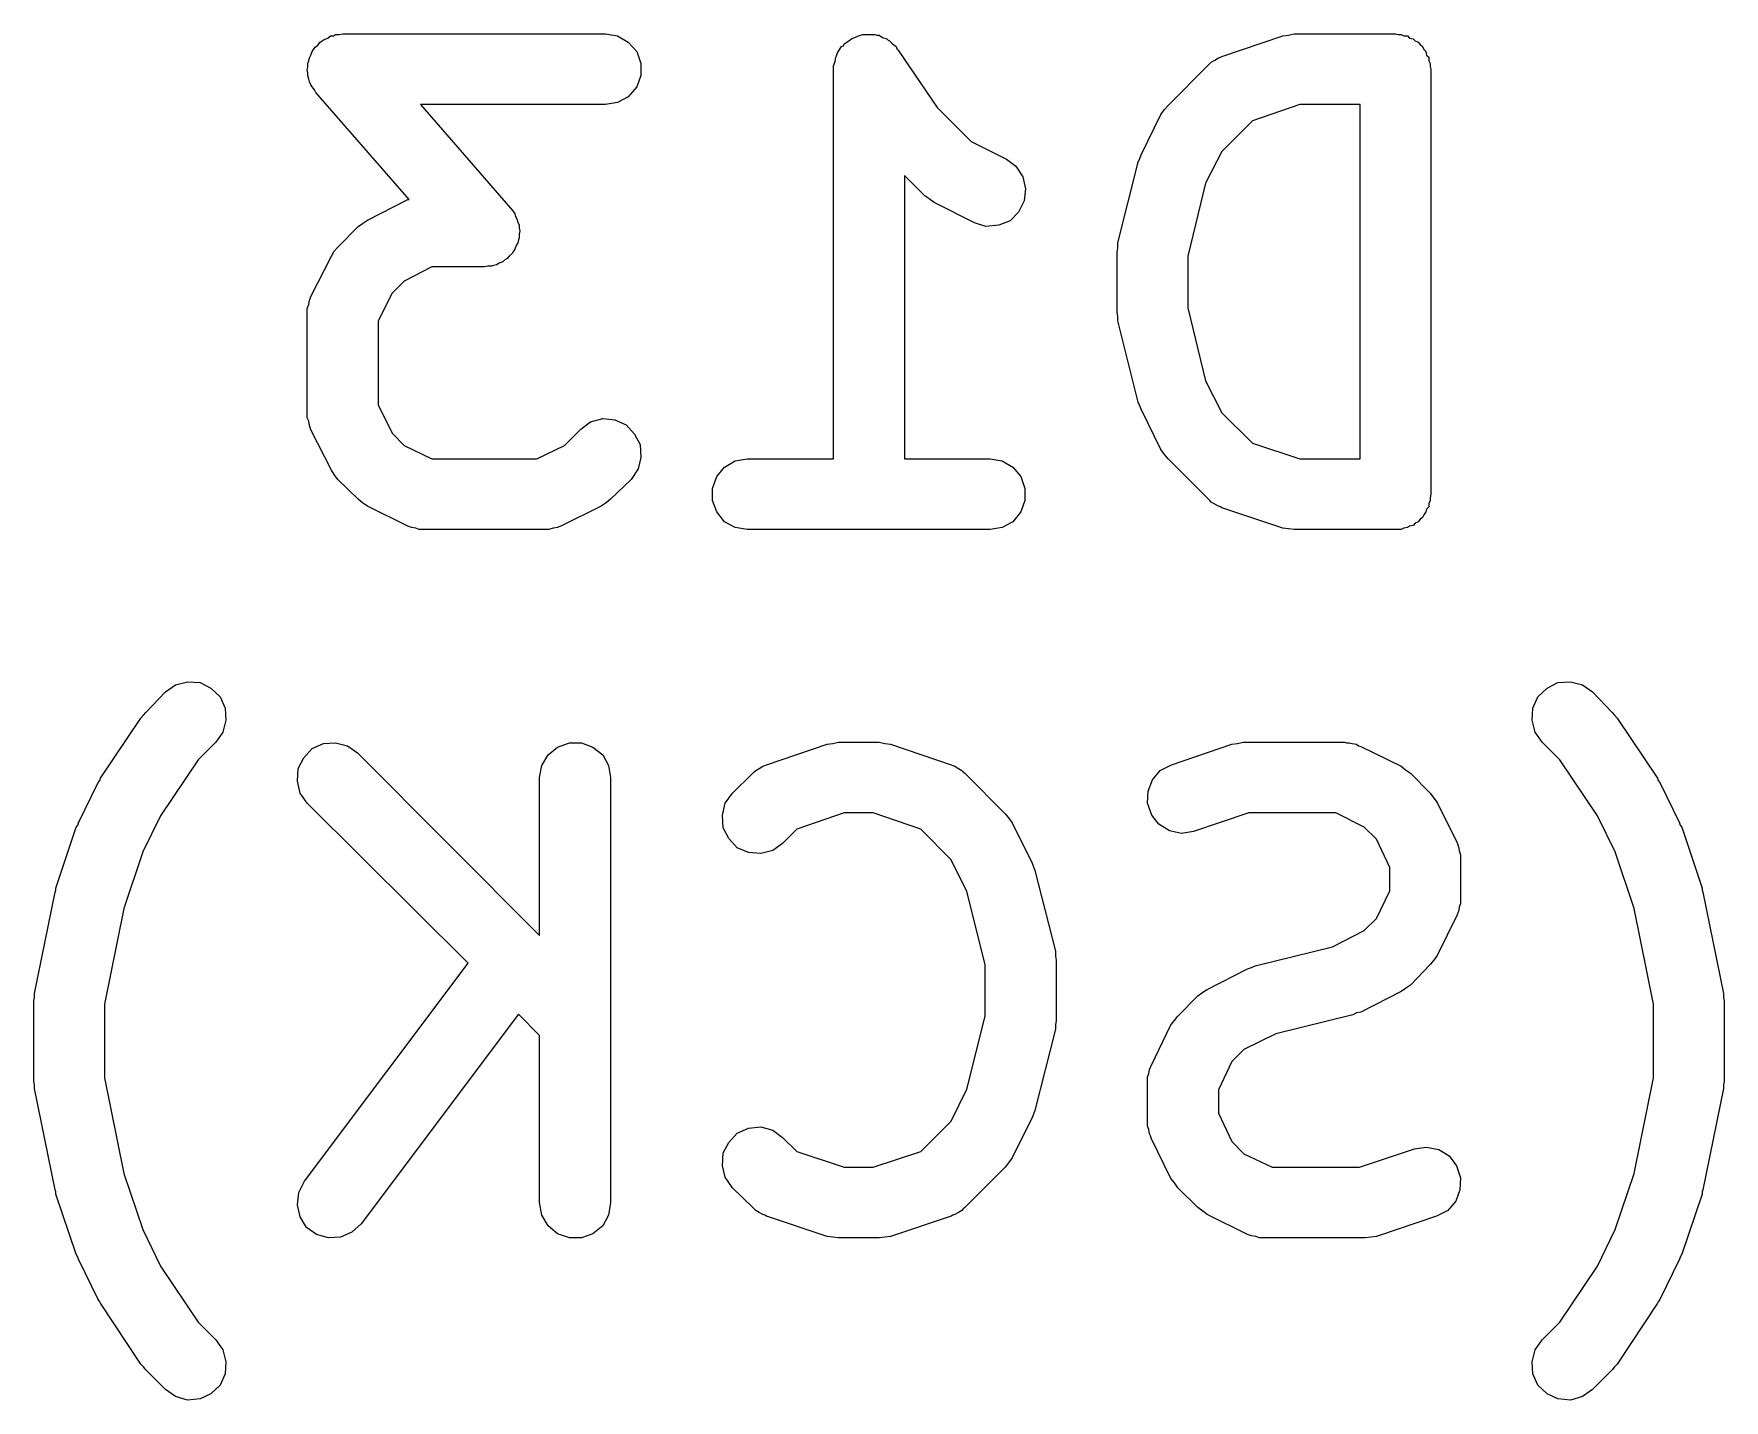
# Model space of a CAD drawing. Extents: x 127.4 to 175.7, y -110 to -72.3.
# Drawn here: x 149.302 to 151.688, y -109.635 to -107.706 of the extents above; entities that cross this region are included whole.
import ezdxf

# ---------------------------------------------------------------- set-up
doc = ezdxf.new("R2010")
doc.units = 0
doc.header["$MEASUREMENT"] = 0
doc.layers.add('BLACK', color=7, linetype='CONTINUOUS')

msp = doc.modelspace()

# ---------------------------------------------------------------- linework, layer by layer
at = {"layer": 'Black'}
for p, q in [((149.697, -107.728), (149.699, -107.725)), ((149.699, -107.725), (149.703, -107.722)), ((149.703, -107.722), (149.706, -107.718)), ((149.706, -107.718), (149.709, -107.716)), ((149.709, -107.716), (149.712, -107.714)), ((149.712, -107.714), (149.717, -107.712)), ((149.717, -107.712), (149.721, -107.709)), ((149.721, -107.709), (149.725, -107.709)), ((149.725, -107.709), (149.728, -107.707)), ((149.728, -107.707), (149.733, -107.707)), ((149.733, -107.707), (149.738, -107.706)), ((149.738, -107.706), (150.109, -107.706)), ((150.109, -107.706), (150.126, -107.709)), ((150.126, -107.709), (150.141, -107.718)), ((150.141, -107.718), (150.153, -107.731)), ((150.439, -107.729), (150.442, -107.724)), ((150.442, -107.724), (150.445, -107.723)), ((150.445, -107.723), (150.446, -107.72)), ((150.446, -107.72), (150.451, -107.717)), ((150.451, -107.717), (150.456, -107.713)), ((150.456, -107.713), (150.458, -107.712)), ((150.458, -107.712), (150.461, -107.711)), ((150.461, -107.711), (150.466, -107.709)), ((150.466, -107.709), (150.472, -107.707)), ((150.472, -107.707), (150.475, -107.707)), ((150.475, -107.707), (150.477, -107.707)), ((150.477, -107.707), (150.483, -107.707)), ((150.483, -107.707), (150.489, -107.707)), ((150.489, -107.707), (150.492, -107.708)), ((150.492, -107.708), (150.495, -107.708)), ((150.495, -107.708), (150.5, -107.711)), ((150.5, -107.711), (150.506, -107.713)), ((150.506, -107.713), (150.508, -107.715)), ((150.508, -107.715), (150.51, -107.716)), ((150.51, -107.716), (150.514, -107.72)), ((150.514, -107.72), (150.519, -107.724)), ((150.519, -107.724), (150.52, -107.727)), ((150.52, -107.727), (150.522, -107.729)), ((150.979, -107.738), (151.065, -107.709)), ((151.065, -107.709), (151.073, -107.708)), ((151.073, -107.708), (151.081, -107.706)), ((151.081, -107.706), (151.224, -107.706)), ((151.224, -107.706), (151.228, -107.707)), ((151.228, -107.707), (151.232, -107.707)), ((151.232, -107.707), (151.236, -107.709)), ((151.236, -107.709), (151.241, -107.709)), ((151.241, -107.709), (151.244, -107.712)), ((151.244, -107.712), (151.249, -107.713)), ((151.249, -107.713), (151.252, -107.716)), ((151.252, -107.716), (151.256, -107.718)), ((151.256, -107.718), (151.259, -107.721)), ((151.259, -107.721), (151.262, -107.724)), ((151.262, -107.724), (151.264, -107.728)), ((149.689, -107.748), (149.69, -107.744)), ((149.689, -107.753), (149.689, -107.748)), ((149.69, -107.744), (149.691, -107.74)), ((149.691, -107.74), (149.693, -107.736)), ((149.693, -107.736), (149.695, -107.731)), ((149.695, -107.731), (149.697, -107.728)), ((150.153, -107.731), (150.159, -107.748)), ((150.159, -107.748), (150.159, -107.765)), ((150.431, -107.751), (150.433, -107.745)), ((150.431, -107.754), (150.431, -107.751)), ((150.433, -107.745), (150.434, -107.739)), ((150.434, -107.739), (150.435, -107.737)), ((150.435, -107.737), (150.436, -107.734)), ((150.436, -107.734), (150.439, -107.729)), ((150.522, -107.729), (150.577, -107.81)), ((150.903, -107.807), (150.96, -107.75)), ((150.96, -107.75), (150.962, -107.748)), ((150.962, -107.748), (150.964, -107.746)), ((150.964, -107.746), (150.969, -107.743)), ((150.969, -107.743), (150.974, -107.74)), ((150.974, -107.74), (150.977, -107.739)), ((150.977, -107.739), (150.979, -107.738)), ((151.264, -107.728), (151.267, -107.731)), ((151.267, -107.731), (151.268, -107.736)), ((151.268, -107.736), (151.271, -107.739)), ((151.271, -107.739), (151.271, -107.744)), ((151.271, -107.744), (151.273, -107.748)), ((151.273, -107.748), (151.273, -107.752)), ((149.688, -107.757), (149.689, -107.753)), ((149.689, -107.761), (149.688, -107.757)), ((149.689, -107.765), (149.689, -107.761)), ((149.69, -107.77), (149.689, -107.765)), ((149.691, -107.774), (149.69, -107.77)), ((149.693, -107.778), (149.691, -107.774)), ((150.159, -107.765), (150.153, -107.781)), ((150.431, -107.756), (150.431, -107.754)), ((150.431, -108.306), (150.431, -107.756)), ((151.273, -107.752), (151.274, -107.756)), ((151.274, -107.756), (151.274, -108.356)), ((149.695, -107.781), (149.693, -107.778)), ((149.698, -107.785), (149.695, -107.781)), ((149.7, -107.789), (149.698, -107.785)), ((149.832, -107.94), (149.7, -107.789)), ((150.141, -107.795), (150.126, -107.803)), ((150.153, -107.781), (150.141, -107.795)), ((150.109, -107.806), (149.848, -107.806)), ((149.848, -107.806), (149.975, -107.952)), ((150.126, -107.803), (150.109, -107.806)), ((150.577, -107.81), (150.625, -107.858)), ((150.865, -107.877), (150.893, -107.82)), ((150.893, -107.82), (150.898, -107.813)), ((150.898, -107.813), (150.903, -107.807)), ((151.089, -107.806), (151.022, -107.829)), ((151.174, -107.806), (151.089, -107.806)), ((151.174, -108.306), (151.174, -107.806)), ((151.022, -107.829), (150.979, -107.872)), ((150.625, -107.858), (150.675, -107.883)), ((150.675, -107.883), (150.688, -107.893)), ((150.688, -107.893), (150.698, -107.908)), ((150.832, -108.001), (150.861, -107.887)), ((150.861, -107.887), (150.863, -107.882)), ((150.863, -107.882), (150.865, -107.877)), ((150.979, -107.872), (150.956, -107.917)), ((150.56, -107.935), (150.531, -107.906)), ((150.531, -107.906), (150.531, -108.306)), ((150.698, -107.908), (150.702, -107.925)), ((150.956, -107.917), (150.931, -108.02)), ((149.773, -107.969), (149.83, -107.94)), ((149.83, -107.94), (149.832, -107.94)), ((150.566, -107.939), (150.56, -107.935)), ((150.573, -107.944), (150.566, -107.939)), ((150.7, -107.942), (150.692, -107.958)), ((150.702, -107.925), (150.7, -107.942)), ((149.975, -107.952), (149.978, -107.956)), ((149.978, -107.956), (149.981, -107.96)), ((149.981, -107.96), (149.982, -107.964)), ((149.982, -107.964), (149.984, -107.967)), ((150.63, -107.973), (150.573, -107.944)), ((150.692, -107.958), (150.68, -107.97)), ((149.731, -108.007), (149.76, -107.978)), ((149.76, -107.978), (149.766, -107.974)), ((149.766, -107.974), (149.773, -107.969)), ((149.984, -107.967), (149.985, -107.972)), ((149.985, -107.972), (149.987, -107.976)), ((149.987, -107.976), (149.987, -107.98)), ((149.987, -107.98), (149.988, -107.984)), ((149.988, -107.984), (149.987, -107.989)), ((149.987, -107.989), (149.987, -107.994)), ((150.646, -107.978), (150.63, -107.973)), ((150.664, -107.976), (150.646, -107.978)), ((150.68, -107.97), (150.664, -107.976)), ((149.722, -108.02), (149.726, -108.013)), ((149.726, -108.013), (149.731, -108.007)), ((149.979, -108.013), (149.977, -108.016)), ((149.981, -108.01), (149.979, -108.013)), ((149.983, -108.005), (149.981, -108.01)), ((149.985, -108.001), (149.983, -108.005)), ((149.986, -107.997), (149.985, -108.001)), ((149.987, -107.994), (149.986, -107.997)), ((150.831, -108.014), (150.832, -108.008)), ((150.831, -108.099), (150.831, -108.014)), ((150.832, -108.008), (150.832, -108.001)), ((149.693, -108.077), (149.722, -108.02)), ((149.864, -108.035), (149.825, -108.055)), ((149.938, -108.035), (149.864, -108.035)), ((149.943, -108.034), (149.938, -108.035)), ((149.948, -108.034), (149.943, -108.034)), ((149.951, -108.033), (149.948, -108.034)), ((149.955, -108.032), (149.951, -108.033)), ((149.959, -108.03), (149.955, -108.032)), ((149.964, -108.028), (149.959, -108.03)), ((149.967, -108.025), (149.964, -108.028)), ((149.97, -108.023), (149.967, -108.025)), ((149.973, -108.02), (149.97, -108.023)), ((149.977, -108.016), (149.973, -108.02)), ((150.931, -108.02), (150.931, -108.093)), ((149.825, -108.055), (149.808, -108.072)), ((149.69, -108.088), (149.691, -108.082)), ((149.691, -108.082), (149.692, -108.08)), ((149.692, -108.08), (149.693, -108.077)), ((149.808, -108.072), (149.788, -108.111)), ((149.688, -108.094), (149.69, -108.088)), ((149.688, -108.096), (149.688, -108.094)), ((149.688, -108.099), (149.688, -108.096)), ((149.688, -108.242), (149.688, -108.099)), ((150.832, -108.105), (150.831, -108.099)), ((150.832, -108.111), (150.832, -108.105)), ((150.931, -108.093), (150.956, -108.196)), ((149.788, -108.111), (149.788, -108.23)), ((150.861, -108.226), (150.832, -108.111)), ((150.956, -108.196), (150.979, -108.241)), ((150.863, -108.231), (150.861, -108.226)), ((149.688, -108.245), (149.688, -108.242)), ((149.688, -108.248), (149.688, -108.245)), ((149.69, -108.253), (149.688, -108.248)), ((149.788, -108.23), (149.808, -108.27)), ((150.088, -108.254), (150.105, -108.249)), ((150.105, -108.249), (150.122, -108.251)), ((150.122, -108.251), (150.138, -108.258)), ((150.865, -108.236), (150.863, -108.231)), ((150.893, -108.293), (150.865, -108.236)), ((150.979, -108.241), (151.022, -108.284)), ((149.691, -108.259), (149.69, -108.253)), ((149.692, -108.262), (149.691, -108.259)), ((149.693, -108.265), (149.692, -108.262)), ((149.722, -108.322), (149.693, -108.265)), ((149.808, -108.27), (149.825, -108.287)), ((150.051, -108.287), (150.074, -108.264)), ((150.074, -108.264), (150.088, -108.254)), ((150.138, -108.258), (150.15, -108.271)), ((150.15, -108.271), (150.158, -108.286)), ((149.825, -108.287), (149.864, -108.306)), ((150.012, -108.306), (150.051, -108.287)), ((150.158, -108.286), (150.159, -108.304)), ((150.898, -108.3), (150.893, -108.293)), ((150.903, -108.306), (150.898, -108.3)), ((151.022, -108.284), (151.089, -108.306)), ((149.726, -108.328), (149.722, -108.322)), ((149.864, -108.306), (150.012, -108.306)), ((150.155, -108.32), (150.145, -108.335)), ((150.159, -108.304), (150.155, -108.32)), ((150.266, -108.331), (150.277, -108.318)), ((150.277, -108.318), (150.292, -108.309)), ((150.292, -108.309), (150.309, -108.306)), ((150.309, -108.306), (150.431, -108.306)), ((150.531, -108.306), (150.652, -108.306)), ((150.652, -108.306), (150.669, -108.309)), ((150.669, -108.309), (150.684, -108.318)), ((150.684, -108.318), (150.695, -108.331)), ((150.96, -108.363), (150.903, -108.306)), ((151.089, -108.306), (151.174, -108.306)), ((149.731, -108.335), (149.726, -108.328)), ((149.76, -108.363), (149.731, -108.335)), ((150.145, -108.335), (150.116, -108.363)), ((150.26, -108.348), (150.266, -108.331)), ((150.26, -108.365), (150.26, -108.348)), ((150.695, -108.331), (150.701, -108.348)), ((150.701, -108.348), (150.701, -108.365)), ((149.766, -108.368), (149.76, -108.363)), ((149.773, -108.373), (149.766, -108.368)), ((150.11, -108.368), (150.103, -108.373)), ((150.116, -108.363), (150.11, -108.368)), ((150.266, -108.381), (150.26, -108.365)), ((150.701, -108.365), (150.695, -108.381)), ((150.962, -108.365), (150.96, -108.363)), ((150.964, -108.367), (150.962, -108.365)), ((150.969, -108.37), (150.964, -108.367)), ((150.974, -108.373), (150.969, -108.37)), ((151.273, -108.365), (151.271, -108.369)), ((151.271, -108.369), (151.271, -108.374)), ((151.274, -108.356), (151.273, -108.361)), ((151.273, -108.361), (151.273, -108.365)), ((149.83, -108.401), (149.773, -108.373)), ((150.103, -108.373), (150.046, -108.401)), ((150.277, -108.395), (150.266, -108.381)), ((150.292, -108.403), (150.277, -108.395)), ((150.684, -108.395), (150.669, -108.403)), ((150.695, -108.381), (150.684, -108.395)), ((150.977, -108.374), (150.974, -108.373)), ((150.979, -108.375), (150.977, -108.374)), ((151.065, -108.404), (150.979, -108.375)), ((151.256, -108.395), (151.252, -108.397)), ((151.259, -108.391), (151.256, -108.395)), ((151.262, -108.389), (151.259, -108.391)), ((151.264, -108.385), (151.262, -108.389)), ((151.267, -108.381), (151.264, -108.385)), ((151.268, -108.377), (151.267, -108.381)), ((151.271, -108.374), (151.268, -108.377)), ((149.833, -108.402), (149.83, -108.401)), ((149.835, -108.403), (149.833, -108.402)), ((149.841, -108.404), (149.835, -108.403)), ((149.846, -108.406), (149.841, -108.404)), ((149.849, -108.406), (149.846, -108.406)), ((149.852, -108.406), (149.849, -108.406)), ((150.024, -108.406), (149.852, -108.406)), ((150.026, -108.406), (150.024, -108.406)), ((150.029, -108.406), (150.026, -108.406)), ((150.035, -108.404), (150.029, -108.406)), ((150.041, -108.403), (150.035, -108.404)), ((150.043, -108.402), (150.041, -108.403)), ((150.046, -108.401), (150.043, -108.402)), ((150.309, -108.406), (150.292, -108.403)), ((150.652, -108.406), (150.309, -108.406)), ((150.669, -108.403), (150.652, -108.406)), ((151.073, -108.405), (151.065, -108.404)), ((151.081, -108.406), (151.073, -108.405)), ((151.224, -108.406), (151.081, -108.406)), ((151.228, -108.406), (151.224, -108.406)), ((151.232, -108.406), (151.228, -108.406)), ((151.236, -108.404), (151.232, -108.406)), ((151.241, -108.403), (151.236, -108.404)), ((151.244, -108.401), (151.241, -108.403)), ((151.249, -108.4), (151.244, -108.401)), ((151.252, -108.397), (151.249, -108.4)), ((149.488, -108.635), (149.502, -108.625)), ((149.502, -108.625), (149.519, -108.621)), ((149.519, -108.621), (149.537, -108.622)), ((149.537, -108.622), (149.552, -108.63)), ((149.552, -108.63), (149.565, -108.642)), ((151.425, -108.642), (151.438, -108.63)), ((151.438, -108.63), (151.453, -108.622)), ((151.453, -108.622), (151.471, -108.621)), ((151.471, -108.621), (151.488, -108.625)), ((151.488, -108.625), (151.502, -108.635)), ((149.46, -108.664), (149.488, -108.635)), ((149.565, -108.642), (149.572, -108.658)), ((149.572, -108.658), (149.573, -108.675)), ((151.417, -108.675), (151.418, -108.658)), ((151.418, -108.658), (151.425, -108.642)), ((151.502, -108.635), (151.53, -108.664)), ((149.396, -108.757), (149.453, -108.672)), ((149.453, -108.672), (149.457, -108.668)), ((149.457, -108.668), (149.46, -108.664)), ((149.573, -108.675), (149.569, -108.692)), ((151.421, -108.692), (151.417, -108.675)), ((151.53, -108.664), (151.533, -108.668)), ((151.533, -108.668), (151.537, -108.672)), ((151.537, -108.672), (151.594, -108.757)), ((149.559, -108.706), (149.534, -108.731)), ((149.569, -108.692), (149.559, -108.706)), ((150.43, -108.708), (150.438, -108.706)), ((150.438, -108.706), (150.495, -108.706)), ((150.495, -108.706), (150.503, -108.708)), ((151.001, -108.708), (151.009, -108.706)), ((151.009, -108.706), (151.152, -108.706)), ((151.152, -108.706), (151.155, -108.707)), ((151.431, -108.706), (151.421, -108.692)), ((151.456, -108.731), (151.431, -108.706)), ((149.675, -108.743), (149.683, -108.728)), ((149.683, -108.728), (149.695, -108.715)), ((149.695, -108.715), (149.711, -108.708)), ((149.711, -108.708), (149.728, -108.707)), ((149.728, -108.707), (149.745, -108.711)), ((149.745, -108.711), (149.759, -108.721)), ((149.759, -108.721), (150.016, -108.979)), ((150.019, -108.739), (150.028, -108.724)), ((150.028, -108.724), (150.041, -108.713)), ((150.041, -108.713), (150.058, -108.707)), ((150.058, -108.707), (150.075, -108.707)), ((150.075, -108.707), (150.091, -108.713)), ((150.091, -108.713), (150.105, -108.724)), ((150.105, -108.724), (150.113, -108.739)), ((150.336, -108.738), (150.422, -108.709)), ((150.422, -108.709), (150.43, -108.708)), ((150.503, -108.708), (150.511, -108.709)), ((150.511, -108.709), (150.597, -108.738)), ((150.908, -108.738), (150.993, -108.709)), ((150.993, -108.709), (151.001, -108.708)), ((151.155, -108.707), (151.158, -108.707)), ((151.158, -108.707), (151.163, -108.708)), ((151.163, -108.708), (151.169, -108.709)), ((151.169, -108.709), (151.172, -108.711)), ((151.172, -108.711), (151.175, -108.712)), ((151.175, -108.712), (151.232, -108.74)), ((149.534, -108.731), (149.481, -108.81)), ((149.674, -108.761), (149.675, -108.743)), ((150.016, -108.756), (150.019, -108.739)), ((150.113, -108.739), (150.116, -108.756)), ((150.288, -108.778), (150.317, -108.75)), ((150.317, -108.75), (150.319, -108.748)), ((150.319, -108.748), (150.321, -108.746)), ((150.321, -108.746), (150.326, -108.743)), ((150.326, -108.743), (150.331, -108.74)), ((150.331, -108.74), (150.334, -108.739)), ((150.334, -108.739), (150.336, -108.738)), ((150.597, -108.738), (150.599, -108.739)), ((150.599, -108.739), (150.602, -108.74)), ((150.602, -108.74), (150.607, -108.743)), ((150.607, -108.743), (150.612, -108.746)), ((150.612, -108.746), (150.614, -108.748)), ((150.614, -108.748), (150.616, -108.75)), ((150.616, -108.75), (150.673, -108.807)), ((150.881, -108.759), (150.892, -108.746)), ((150.892, -108.746), (150.908, -108.738)), ((151.232, -108.74), (151.238, -108.745)), ((151.238, -108.745), (151.245, -108.75)), ((151.245, -108.75), (151.273, -108.778)), ((151.509, -108.81), (151.456, -108.731)), ((149.365, -108.82), (149.393, -108.763)), ((149.393, -108.763), (149.395, -108.76)), ((149.395, -108.76), (149.396, -108.757)), ((149.678, -108.778), (149.674, -108.761)), ((150.016, -108.979), (150.016, -108.756)), ((150.116, -108.756), (150.116, -109.356)), ((150.874, -108.792), (150.875, -108.775)), ((150.875, -108.775), (150.881, -108.759)), ((151.594, -108.757), (151.595, -108.76)), ((151.595, -108.76), (151.597, -108.763)), ((151.597, -108.763), (151.625, -108.82)), ((149.688, -108.792), (149.678, -108.778)), ((149.915, -109.018), (149.688, -108.792)), ((150.274, -108.809), (150.278, -108.792)), ((150.278, -108.792), (150.288, -108.778)), ((150.88, -108.809), (150.874, -108.792)), ((151.273, -108.778), (151.278, -108.785)), ((151.278, -108.785), (151.283, -108.791)), ((151.283, -108.791), (151.311, -108.848)), ((149.362, -108.826), (149.364, -108.823)), ((149.364, -108.823), (149.365, -108.82)), ((149.481, -108.81), (149.456, -108.861)), ((150.275, -108.827), (150.274, -108.809)), ((150.446, -108.806), (150.379, -108.829)), ((150.487, -108.806), (150.446, -108.806)), ((150.554, -108.829), (150.487, -108.806)), ((150.673, -108.807), (150.678, -108.813)), ((150.678, -108.813), (150.683, -108.82)), ((150.683, -108.82), (150.711, -108.877)), ((150.89, -108.822), (150.88, -108.809)), ((150.905, -108.831), (150.89, -108.822)), ((151.017, -108.806), (150.939, -108.832)), ((151.14, -108.806), (151.017, -108.806)), ((151.18, -108.826), (151.14, -108.806)), ((151.534, -108.861), (151.509, -108.81)), ((151.625, -108.82), (151.626, -108.823)), ((151.626, -108.823), (151.628, -108.826)), ((149.333, -108.912), (149.362, -108.826)), ((150.283, -108.842), (150.275, -108.827)), ((150.295, -108.855), (150.283, -108.842)), ((150.359, -108.849), (150.345, -108.859)), ((150.379, -108.829), (150.359, -108.849)), ((150.597, -108.872), (150.554, -108.829)), ((150.922, -108.835), (150.905, -108.831)), ((150.939, -108.832), (150.922, -108.835)), ((151.197, -108.843), (151.18, -108.826)), ((151.216, -108.883), (151.197, -108.843)), ((151.311, -108.848), (151.312, -108.851)), ((151.628, -108.826), (151.657, -108.912)), ((149.456, -108.861), (149.429, -108.941)), ((150.311, -108.862), (150.295, -108.855)), ((150.328, -108.863), (150.311, -108.862)), ((150.345, -108.859), (150.328, -108.863)), ((150.619, -108.917), (150.597, -108.872)), ((151.312, -108.851), (151.313, -108.854)), ((151.313, -108.854), (151.314, -108.859)), ((151.314, -108.859), (151.316, -108.865)), ((151.316, -108.865), (151.316, -108.868)), ((151.316, -108.868), (151.316, -108.871)), ((151.316, -108.871), (151.316, -108.928)), ((151.561, -108.941), (151.534, -108.861)), ((150.711, -108.877), (150.713, -108.882)), ((150.713, -108.882), (150.715, -108.887)), ((150.715, -108.887), (150.744, -109.001)), ((151.216, -108.916), (151.216, -108.883)), ((149.303, -109.061), (149.332, -108.918)), ((149.332, -108.918), (149.333, -108.915)), ((149.333, -108.915), (149.333, -108.912)), ((150.645, -109.02), (150.619, -108.917)), ((151.197, -108.955), (151.216, -108.916)), ((151.657, -108.912), (151.657, -108.915)), ((151.657, -108.915), (151.658, -108.918)), ((151.658, -108.918), (151.687, -109.061)), ((149.429, -108.941), (149.402, -109.076)), ((151.314, -108.939), (151.313, -108.945)), ((151.316, -108.934), (151.314, -108.939)), ((151.316, -108.928), (151.316, -108.931)), ((151.316, -108.931), (151.316, -108.934)), ((151.588, -109.076), (151.561, -108.941)), ((151.18, -108.972), (151.197, -108.955)), ((151.311, -108.95), (151.283, -109.007)), ((151.312, -108.947), (151.311, -108.95)), ((151.313, -108.945), (151.312, -108.947)), ((151.135, -108.995), (151.18, -108.972)), ((150.744, -109.001), (150.744, -109.008)), ((150.744, -109.008), (150.745, -109.014)), ((150.745, -109.014), (150.745, -109.099)), ((151.026, -109.022), (151.135, -108.995)), ((151.278, -109.014), (151.273, -109.02)), ((151.283, -109.007), (151.278, -109.014)), ((149.684, -109.326), (149.915, -109.018)), ((150.645, -109.093), (150.645, -109.02)), ((150.958, -109.055), (151.015, -109.026)), ((151.015, -109.026), (151.021, -109.024)), ((151.021, -109.024), (151.026, -109.022)), ((151.273, -109.02), (151.245, -109.049)), ((149.303, -109.066), (149.303, -109.061)), ((150.917, -109.093), (150.945, -109.064)), ((150.945, -109.064), (150.952, -109.059)), ((150.952, -109.059), (150.958, -109.055)), ((151.232, -109.058), (151.175, -109.087)), ((151.238, -109.054), (151.232, -109.058)), ((151.245, -109.049), (151.238, -109.054)), ((151.687, -109.061), (151.687, -109.066)), ((149.302, -109.071), (149.303, -109.066)), ((149.302, -109.185), (149.302, -109.071)), ((149.402, -109.076), (149.402, -109.18)), ((151.175, -109.087), (151.169, -109.088)), ((151.588, -109.18), (151.588, -109.076)), ((151.687, -109.066), (151.688, -109.071)), ((151.688, -109.071), (151.688, -109.185)), ((149.986, -109.09), (149.764, -109.386)), ((150.016, -109.12), (149.986, -109.09)), ((150.619, -109.196), (150.645, -109.093)), ((150.744, -109.111), (150.715, -109.226)), ((150.745, -109.099), (150.744, -109.105)), ((150.744, -109.105), (150.744, -109.111)), ((150.879, -109.163), (150.907, -109.105)), ((150.907, -109.105), (150.912, -109.099)), ((150.912, -109.099), (150.917, -109.093)), ((151.164, -109.091), (151.055, -109.118)), ((151.169, -109.088), (151.164, -109.091)), ((150.016, -109.356), (150.016, -109.12)), ((151.055, -109.118), (151.01, -109.14)), ((150.993, -109.157), (150.974, -109.197)), ((151.01, -109.14), (150.993, -109.157)), ((149.402, -109.18), (149.429, -109.315)), ((150.874, -109.179), (150.876, -109.174)), ((150.874, -109.182), (150.874, -109.179)), ((150.874, -109.185), (150.874, -109.182)), ((150.876, -109.174), (150.877, -109.168)), ((150.877, -109.168), (150.878, -109.165)), ((150.878, -109.165), (150.879, -109.163)), ((151.561, -109.315), (151.588, -109.18)), ((149.303, -109.19), (149.302, -109.185)), ((149.303, -109.195), (149.303, -109.19)), ((149.332, -109.338), (149.303, -109.195)), ((150.597, -109.241), (150.619, -109.196)), ((150.874, -109.242), (150.874, -109.185)), ((150.974, -109.197), (150.974, -109.23)), ((151.687, -109.195), (151.658, -109.338)), ((151.688, -109.185), (151.687, -109.19)), ((151.687, -109.19), (151.687, -109.195)), ((150.713, -109.231), (150.711, -109.236)), ((150.715, -109.226), (150.713, -109.231)), ((150.974, -109.23), (150.993, -109.27)), ((150.295, -109.258), (150.311, -109.251)), ((150.311, -109.251), (150.328, -109.249)), ((150.328, -109.249), (150.345, -109.254)), ((150.345, -109.254), (150.359, -109.264)), ((150.554, -109.284), (150.597, -109.241)), ((150.711, -109.236), (150.683, -109.293)), ((150.874, -109.245), (150.874, -109.242)), ((150.874, -109.248), (150.874, -109.245)), ((150.876, -109.253), (150.874, -109.248)), ((150.877, -109.259), (150.876, -109.253)), ((150.275, -109.286), (150.283, -109.271)), ((150.283, -109.271), (150.295, -109.258)), ((150.359, -109.264), (150.379, -109.284)), ((150.878, -109.262), (150.877, -109.259)), ((150.879, -109.265), (150.878, -109.262)), ((150.907, -109.322), (150.879, -109.265)), ((150.993, -109.27), (151.01, -109.287)), ((151.251, -109.28), (151.268, -109.278)), ((151.268, -109.278), (151.285, -109.281)), ((150.274, -109.304), (150.275, -109.286)), ((150.379, -109.284), (150.446, -109.306)), ((150.487, -109.306), (150.554, -109.284)), ((150.678, -109.3), (150.673, -109.306)), ((150.683, -109.293), (150.678, -109.3)), ((151.01, -109.287), (151.05, -109.306)), ((151.173, -109.306), (151.251, -109.28)), ((151.285, -109.281), (151.3, -109.29)), ((151.3, -109.29), (151.31, -109.304)), ((149.429, -109.315), (149.456, -109.394)), ((149.676, -109.342), (149.684, -109.326)), ((150.278, -109.32), (150.274, -109.304)), ((150.288, -109.335), (150.278, -109.32)), ((150.446, -109.306), (150.487, -109.306)), ((150.673, -109.306), (150.616, -109.363)), ((150.912, -109.328), (150.907, -109.322)), ((151.05, -109.306), (151.173, -109.306)), ((151.31, -109.304), (151.316, -109.321)), ((151.316, -109.321), (151.315, -109.338)), ((151.534, -109.394), (151.561, -109.315)), ((149.333, -109.341), (149.332, -109.338)), ((149.333, -109.344), (149.333, -109.341)), ((149.362, -109.429), (149.333, -109.344)), ((149.674, -109.359), (149.676, -109.342)), ((150.317, -109.363), (150.288, -109.335)), ((150.917, -109.335), (150.912, -109.328)), ((150.945, -109.363), (150.917, -109.335)), ((151.315, -109.338), (151.309, -109.354)), ((151.657, -109.344), (151.628, -109.429)), ((151.658, -109.338), (151.657, -109.341)), ((151.657, -109.341), (151.657, -109.344)), ((149.678, -109.376), (149.674, -109.359)), ((150.019, -109.374), (150.016, -109.356)), ((150.028, -109.389), (150.019, -109.374)), ((150.113, -109.374), (150.105, -109.389)), ((150.116, -109.356), (150.113, -109.374)), ((150.319, -109.365), (150.317, -109.363)), ((150.321, -109.367), (150.319, -109.365)), ((150.326, -109.37), (150.321, -109.367)), ((150.331, -109.373), (150.326, -109.37)), ((150.334, -109.374), (150.331, -109.373)), ((150.336, -109.375), (150.334, -109.374)), ((150.599, -109.374), (150.597, -109.375)), ((150.602, -109.373), (150.599, -109.374)), ((150.607, -109.37), (150.602, -109.373)), ((150.612, -109.367), (150.607, -109.37)), ((150.614, -109.365), (150.612, -109.367)), ((150.616, -109.363), (150.614, -109.365)), ((150.952, -109.368), (150.945, -109.363)), ((150.958, -109.373), (150.952, -109.368)), ((151.015, -109.401), (150.958, -109.373)), ((151.298, -109.367), (151.282, -109.375)), ((151.309, -109.354), (151.298, -109.367)), ((149.456, -109.394), (149.481, -109.446)), ((149.687, -109.391), (149.678, -109.376)), ((149.701, -109.401), (149.687, -109.391)), ((149.751, -109.398), (149.735, -109.405)), ((149.764, -109.386), (149.751, -109.398)), ((150.041, -109.4), (150.028, -109.389)), ((150.105, -109.389), (150.091, -109.4)), ((150.422, -109.404), (150.336, -109.375)), ((150.597, -109.375), (150.511, -109.404)), ((151.282, -109.375), (151.197, -109.404)), ((151.509, -109.446), (151.534, -109.394)), ((149.718, -109.406), (149.701, -109.401)), ((149.735, -109.405), (149.718, -109.406)), ((150.058, -109.406), (150.041, -109.4)), ((150.075, -109.406), (150.058, -109.406)), ((150.091, -109.4), (150.075, -109.406)), ((150.43, -109.405), (150.422, -109.404)), ((150.438, -109.406), (150.43, -109.405)), ((150.495, -109.406), (150.438, -109.406)), ((150.503, -109.405), (150.495, -109.406)), ((150.511, -109.404), (150.503, -109.405)), ((151.018, -109.402), (151.015, -109.401)), ((151.021, -109.403), (151.018, -109.402)), ((151.027, -109.404), (151.021, -109.403)), ((151.032, -109.406), (151.027, -109.404)), ((151.035, -109.406), (151.032, -109.406)), ((151.038, -109.406), (151.035, -109.406)), ((151.181, -109.406), (151.038, -109.406)), ((151.189, -109.405), (151.181, -109.406)), ((151.197, -109.404), (151.189, -109.405)), ((149.364, -109.433), (149.362, -109.429)), ((149.365, -109.436), (149.364, -109.433)), ((149.393, -109.493), (149.365, -109.436)), ((151.625, -109.436), (151.597, -109.493)), ((151.626, -109.433), (151.625, -109.436)), ((151.628, -109.429), (151.626, -109.433)), ((149.481, -109.446), (149.534, -109.525)), ((151.456, -109.525), (151.509, -109.446)), ((149.395, -109.496), (149.393, -109.493)), ((151.597, -109.493), (151.595, -109.496)), ((149.396, -109.498), (149.395, -109.496)), ((149.453, -109.584), (149.396, -109.498)), ((151.594, -109.498), (151.537, -109.584)), ((151.595, -109.496), (151.594, -109.498)), ((149.534, -109.525), (149.559, -109.55)), ((151.431, -109.55), (151.456, -109.525)), ((149.559, -109.55), (149.569, -109.564)), ((149.569, -109.564), (149.573, -109.581)), ((151.417, -109.581), (151.421, -109.564)), ((151.421, -109.564), (151.431, -109.55)), ((149.457, -109.588), (149.453, -109.584)), ((149.46, -109.592), (149.457, -109.588)), ((149.573, -109.581), (149.572, -109.598)), ((151.418, -109.598), (151.417, -109.581)), ((151.533, -109.588), (151.53, -109.592)), ((151.537, -109.584), (151.533, -109.588)), ((149.488, -109.62), (149.46, -109.592)), ((149.572, -109.598), (149.565, -109.614)), ((151.425, -109.614), (151.418, -109.598)), ((151.53, -109.592), (151.502, -109.62)), ((149.502, -109.63), (149.488, -109.62)), ((149.519, -109.635), (149.502, -109.63)), ((149.537, -109.633), (149.519, -109.635)), ((149.552, -109.626), (149.537, -109.633)), ((149.565, -109.614), (149.552, -109.626)), ((151.438, -109.626), (151.425, -109.614)), ((151.453, -109.633), (151.438, -109.626)), ((151.471, -109.635), (151.453, -109.633)), ((151.488, -109.63), (151.471, -109.635)), ((151.502, -109.62), (151.488, -109.63))]:
    msp.add_line(p, q, dxfattribs=at)

doc.saveas('drawing.dxf')
